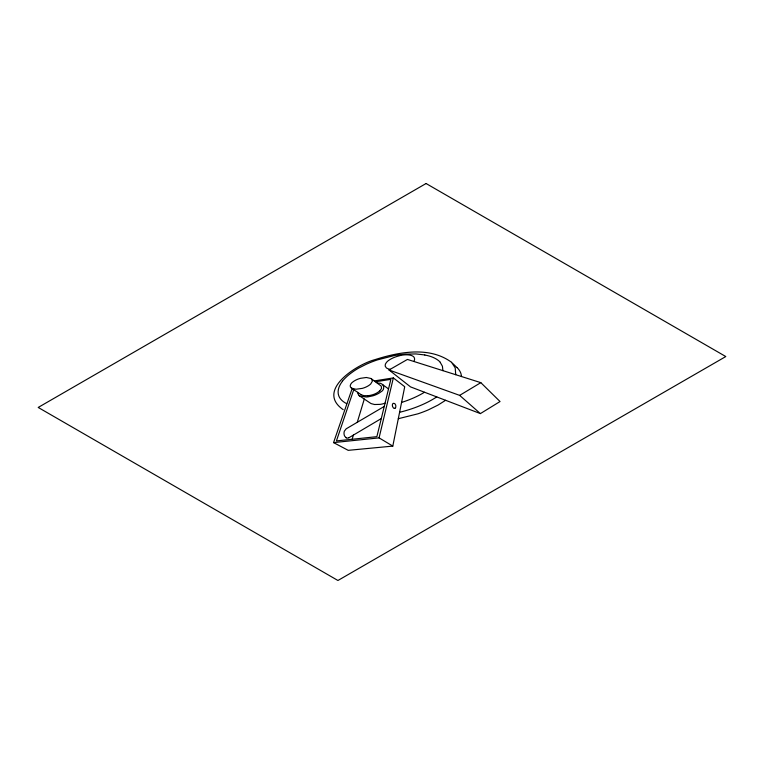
<?xml version="1.0" encoding="UTF-8"?>
<svg xmlns="http://www.w3.org/2000/svg" width="764" height="764" viewBox="0 0 764 764"><rect width="100%" height="100%" fill="white"/><g stroke="black" fill="none" stroke-linecap="round" stroke-linejoin="round"><path stroke-width="1.15" d="M442.919 370.664L442.413 366.214L440.226 362.384M455.716 374.704L455.201 367.818L451.514 362.317L457.015 367.589M392.419 404.595L392.381 405.579A14.134 8.156 0 0 0 392.601 406.62L393.584 408.205L394.94 408.282M352.137 388.599L333.562 442.604L348.203 450.34L392.801 446.1L404.729 386.727L393.355 377.913L374.35 380.911M333.562 442.604L379.078 437.877L393.355 377.913M352.147 439.262L353.417 435.069M357.275 422.291L364.294 399.056M353.751 389.697L336.418 440.923L376.872 436.664L390.862 379.355L375.516 381.761M413.983 361.506C417.736 353.465 403.65 354.238 399.152 355.843A26.778 15.461 0 0 0 389.898 359.596C387.233 361 383.022 365.039 386.326 367.866A7.315 4.221 0 0 0 390.194 369.318M342.444 381.265C339.178 385.333 336.771 391.015 338.891 396.153A24.448 14.115 0 0 0 346.531 403.602L346.722 403.659M379.803 390.939L381.57 388.37L381.217 386.097L371.065 378.524L366.357 377.483L360.503 378.314A20.065 11.584 0 0 0 352.892 381.914C350.934 383.108 348.823 386.45 351.421 388.112L361.076 394.644M445.584 400.298L438.135 405.016L428.594 409.752A104.105 60.108 0 0 1 417.927 413.821L398.302 418.71M480.394 413.601L500.038 401.53L480.823 382.649L407.441 359.433L389.048 369.996L410.535 386.89L480.394 413.601L459.661 395.38L389.048 369.996M424.45 392.276L422.387 393.498A92.673 53.509 0 0 1 403.144 401.921L401.568 402.427M459.661 395.38L480.823 382.649M348.995 437.686L381.293 418.567M384.254 406.438L346.197 428.805L344.383 431.125A19.138 11.049 0 0 0 344.153 434.62L344.192 434.859A13.465 7.774 0 0 0 344.812 436.33L346.207 437.762M367.847 395.733L363.893 395.647L361.238 394.749M424.841 354.954L415.988 353.942L405.636 354.124A65.962 38.085 0 0 0 394.463 355.518L377.378 359.901A97.2 56.116 0 0 0 366.357 364.208L358.765 368.038A80.335 46.384 0 0 0 353.503 371.333L350.838 373.262A74.423 42.965 0 0 0 342.358 381.246M379.078 437.877L392.801 446.1M343.208 409.685C315.293 390.433 356.874 364.476 374.618 359.748C398.827 352.013 429.292 346.044 451.371 362.184M351.421 388.112L355.9 389.239L362.27 388.379A20.236 11.68 0 0 0 366.815 386.641L367.818 386.097A17.715 10.228 0 0 0 370.741 383.929L372.421 381.074L371.323 378.696M357.647 392.324A9.216 5.319 0 0 0 357.59 393.049L358.946 395.475L370.416 403.172A6.523 3.763 0 0 0 371.237 403.631L374.551 404.509L380.119 404.376A16.655 9.617 0 0 0 385.046 403.172M359.175 395.628A6.131 3.534 0 0 0 359.987 396.077L366.176 396.993A14.144 8.165 0 0 0 368 396.86L372.956 395.809A23.235 13.418 0 0 0 380.844 391.884C385.82 389.459 383.939 382.678 378.486 383.136A9.197 5.31 0 0 0 377.254 383.031M382.554 384.54L388.523 388.943M461.523 376.547L461.064 374.016A31.563 18.221 0 0 0 457.044 367.57M349.024 437.696A1.986 1.146 0 0 1 346.13 437.81M379.651 390.882A17.868 10.314 0 0 1 367.856 395.762M392.476 404.605A4.202 2.426 0 0 1 393.212 403.316L394.778 403.564L395.618 404.968A14.22 8.213 0 0 1 395.819 406.009L395.781 407.002A4.269 2.464 0 0 1 394.988 408.301M424.803 355.04A25.67 14.822 0 0 1 440.408 362.327M436.76 396.908A102.911 59.411 0 0 1 399.601 412.283M426.073 183.513L38.2 407.451L337.927 580.487L725.8 356.549L426.073 183.513"/></g></svg>
